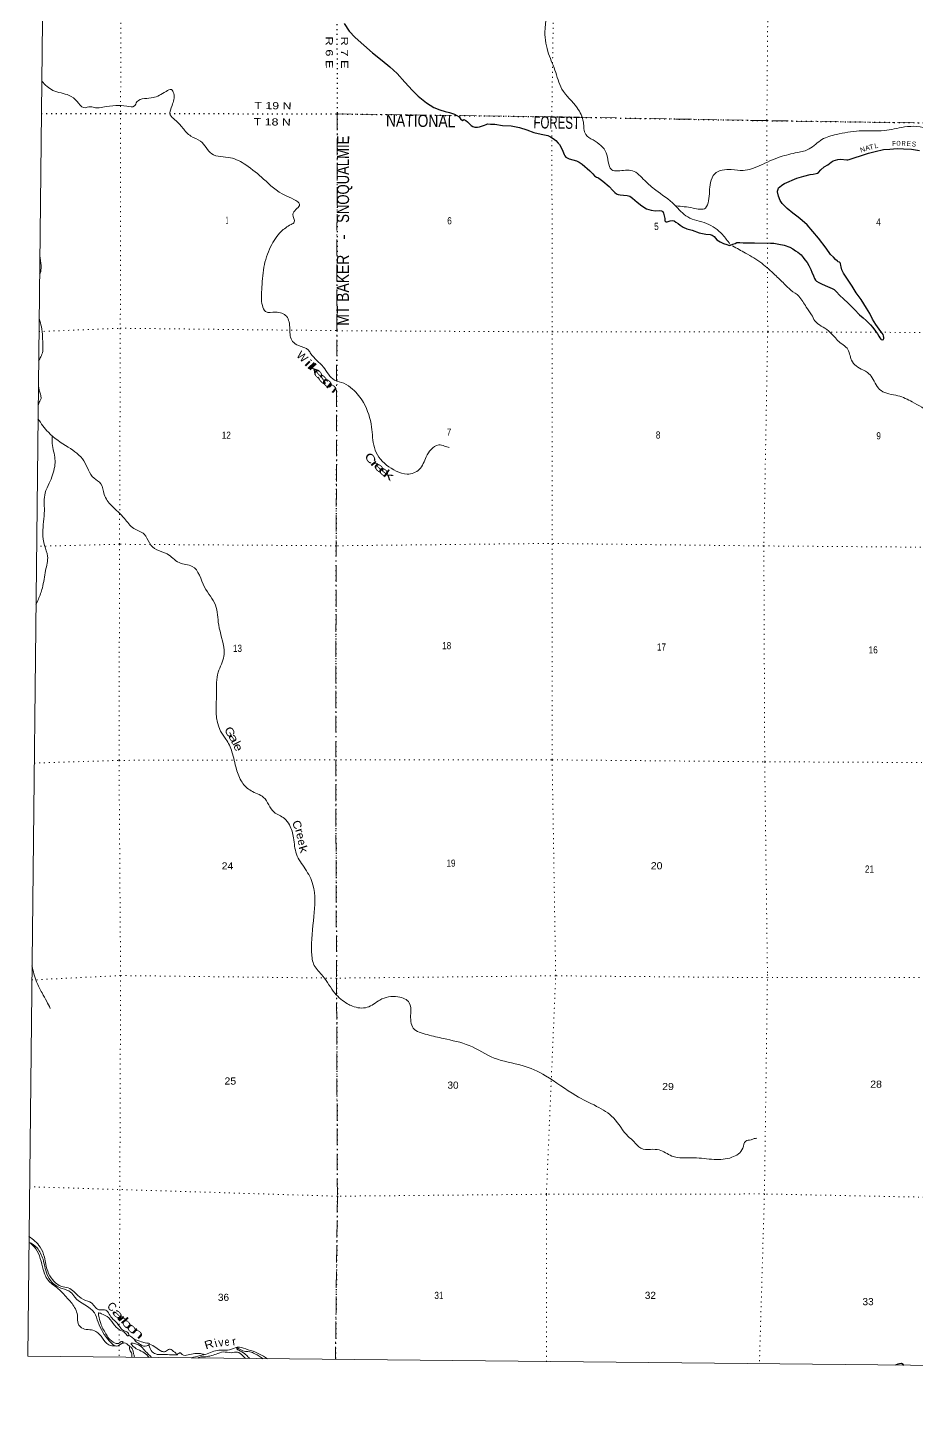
# Model space of a CAD drawing. Header units: feet. Extents: x -252966 to 4, y -183309 to 1368.
# Drawn here: x -250644 to -228811, y -183309 to -149307 of the extents above; entities that cross this region are included whole.
import ezdxf
from ezdxf.enums import TextEntityAlignment as Align

# ---------------------------------------------------------------- set-up
doc = ezdxf.new("R2010")
doc.units = ezdxf.units.FT
doc.header["$LTSCALE"] = 80
doc.linetypes.add('DOT_DASHED', pattern=[7.7, 5, -1.2, 0.3, -1.2])
doc.linetypes.add('DOTTED', pattern=[1.5, 0.3, -1.2])
for name, color, linetype, lineweight in [('29', 7, 'Continuous', 25), ('30', 7, 'Continuous', 35), ('39', 7, 'Continuous', 13), ('4', 7, 'Continuous', 13), ('41', 7, 'Continuous', 13), ('44', 7, 'DOT_DASHED', 13), ('6', 7, 'DOTTED', 25), ('7', 7, 'DOTTED', 13)]:
    doc.layers.add(name, color=color, linetype=linetype, lineweight=lineweight)

msp = doc.modelspace()

# ---------------------------------------------------------------- linework, layer by layer
at = {"layer": '29'}
for points in [[(-242870.38, -149206.24), (-242749.18, -149391.57), (-242601.28, -149545.2), (-242170.23, -149927.39), (-241932.42, -150108.83), (-241748.52, -150271.18), (-241566.62, -150433.48), (-241379.54, -150642.16), (-241186.36, -150846.93), (-241050.37, -150992.29), (-240842.36, -151155.08), (-240665.58, -151266.99), (-240520.02, -151328.02), (-240390.13, -151366.63), (-240277.99, -151386.8), (-240158.25, -151431.26), (-240044.97, -151499.75), (-240008.43, -151542.81), (-239964.12, -151583.73), (-239939.69, -151566.07), (-239925.85, -151562.4), (-239911.57, -151566.59), (-239876.86, -151589), (-239840.26, -151622.23), (-239798.48, -151661.78), (-239747.39, -151708.45), (-239707.5, -151735.96), (-239653.76, -151752.43), (-239625.64, -151752.95), (-239591.39, -151747.54), (-239541, -151738.41)], [(-239541, -151738.41), (-239421.77, -151700.37), (-239381.39, -151681.37), (-239343.6, -151671.57), (-239276.62, -151672.86), (-239170.21, -151676.83), (-238979.88, -151706.5), (-238765.05, -151714.48), (-238556.87, -151756.54), (-238381.07, -151812.1), (-238209.48, -151877.63), (-238029.41, -151919.18), (-237867.32, -151954.36), (-237795.61, -151983.7), (-237734.1, -152031.26), (-237671.04, -152078.87), (-237607.53, -152142.24), (-237578.66, -152175.45), (-237543.67, -152230.03), (-237496.55, -152337.45), (-237461.86, -152418.57), (-237446.37, -152451.05), (-237420.84, -152483.71), (-237385.09, -152506.5), (-237339.23, -152525.46), (-237251.3, -152551.22), (-237160.17, -152579.94), (-237091.59, -152607.93), (-237020.14, -152656.09), (-236832.33, -152824.54), (-236761.23, -152892.24), (-236713.94, -152943.42), (-236696.89, -152962.04), (-236668.33, -152976.45), (-236632.51, -152987.23), (-236612.49, -152999.61), (-236511.38, -153073.91), (-236355.04, -153205.56), (-236270.39, -153301.69), (-236215.11, -153355.02), (-236177.49, -153385.9), (-236163.62, -153397.32), (-236133.67, -153406.83), (-236083.53, -153411.77), (-236007.29, -153417.2), (-235915.08, -153428.96), (-235851.5, -153447.71), (-235785.63, -153491.71), (-235670.89, -153590.4), (-235557.98, -153679), (-235438.75, -153751.62), (-235324.85, -153785.91), (-235222.71, -153803.89), (-235124.12, -153795.65), (-235068.03, -153804.73), (-235041.12, -153821.42), (-235018.76, -153857.95), (-235002, -153930.7), (-234993.02, -153989.21), (-234986.53, -154048.16), (-234975.33, -154069.15), (-234961.34, -154074.75), (-234931.94, -154073.35), (-234857.46, -154048.05), (-234805.98, -154038.36), (-234756.99, -154049.56), (-234717.38, -154078.8), (-234661.73, -154112.01), (-234612.32, -154157.19), (-234542.87, -154204.75), (-234451.21, -154246.68), (-234319.13, -154275.27), (-234149.58, -154342.78), (-233983.5, -154380.04), (-233877.12, -154386.03), (-233823.11, -154399.1), (-233779.62, -154438.13), (-233710.06, -154512.83), (-233631.21, -154563.6), (-233545.58, -154605.42), (-233467.73, -154633.01), (-233423.83, -154649.91), (-233402.14, -154654.19), (-233375.59, -154648.79)], [(-232172.45, -153224.28), (-232118.66, -153177.58), (-232052.31, -153135.95), (-231742.47, -153000.81), (-231576.79, -152949.54), (-231421.41, -152912.16), (-231348.97, -152905.45), (-231272.32, -152888.75), (-231236.87, -152879.45), (-231211.55, -152861.7), (-231160.18, -152798.26), (-231072.47, -152725.43), (-230983.18, -152676.77), (-230899.53, -152605.88), (-230854.77, -152577.13), (-230798.19, -152557.44), (-230740, -152543.54), (-230673.31, -152539.62), (-230520.81, -152550.48), (-230493.67, -152549.13), (-230462.88, -152543.54), (-230341.08, -152499.47), (-230161.23, -152442.42), (-229989.5, -152389.24), (-229825.94, -152343.97), (-229614.18, -152299.58), (-229457.94, -152285.99), (-229280.24, -152275.55), (-229129.6, -152278.33), (-228930.84, -152286.01), (-228736.57, -152319.77)], [(-233375.59, -154648.79), (-233320.89, -154623.64), (-233264.26, -154602.55), (-233217.7, -154583.29), (-233191.82, -154580.85), (-233145.32, -154580.6), (-233065.17, -154592.14), (-232785.92, -154593.26), (-232394.17, -154594.44), (-232309.72, -154600.08), (-232185.69, -154620.41), (-232059.6, -154646.88), (-231921.33, -154697.57), (-231844.3, -154739.38), (-231776.81, -154784.89), (-231722.58, -154816.54), (-231640.05, -154888.01), (-231594.92, -154947.19), (-231547.81, -155008.42), (-231495.84, -155076.87), (-231447.86, -155147.09), (-231402.06, -155244.83), (-231378.47, -155309.33), (-231337.9, -155398.61), (-231314.96, -155463.42), (-231291.48, -155503.76), (-231260.69, -155533.16), (-231208.9, -155565.35), (-231126.68, -155605.72), (-230993.13, -155664.52), (-230879.42, -155708.87), (-230832.4, -155733.3), (-230777.81, -155782.28), (-230692.43, -155881.66), (-230598.82, -155967.56), (-230483.89, -156072.01), (-230330.3, -156228.04), (-230210.08, -156357.02), (-230118.58, -156428.92), (-230043.89, -156498.91), (-229935.32, -156605.54), (-229882.04, -156666.86), (-229817.62, -156762.64), (-229764.56, -156828), (-229733.34, -156878.88), (-229710, -156921.56), (-229684.51, -156956.24), (-229672.09, -156967.78), (-229652.07, -156971.43), (-229626.38, -156965.85), (-229617.37, -156961.77), (-229613.51, -156953.14), (-229612.68, -156943.03), (-229609.83, -156910.92), (-229613.99, -156876.58), (-229626.16, -156840.61), (-229647.64, -156806.01), (-229685.14, -156769.1), (-229806.6, -156597.85), (-229886.5, -156461.57), (-229956.36, -156325.47), (-230036.38, -156195.23), (-230165.14, -155983.6), (-230284.74, -155820.43), (-230390.24, -155655.51), (-230530.87, -155433.6), (-230601.43, -155335.72), (-230643.44, -155251.83), (-230656.9, -155181.78), (-230664.24, -155143.42), (-230677.54, -155100.92), (-230684.03, -155079.67), (-230699.05, -155068.33), (-230734.41, -155053.08), (-230746.77, -155041.29), (-230794.21, -154998.16), (-230849.5, -154944.83), (-230919.17, -154878.12), (-231022.19, -154718.31), (-231210.74, -154479.42), (-231350.31, -154309.85), (-231496.02, -154146.2), (-231614.74, -154045.42), (-231713.59, -153957.08), (-231846.51, -153864.09), (-231987.07, -153748.82), (-232103.38, -153625.95), (-232152.24, -153550.61), (-232196.47, -153441.14), (-232213.34, -153374.43), (-232219.43, -153355.33), (-232219.43, -153323.14), (-232207.54, -153275.94), (-232192.84, -153243.36), (-232172.45, -153224.28)], [(-229115.97, -182156.23), (-229136.27, -182133.37), (-229172.06, -182112.59), (-229220.33, -182115.72), (-229264.7, -182124.96), (-229307.28, -182146.31), (-229320.12, -182154.17)]]:
    msp.add_lwpolyline(points, dxfattribs=at)
at = {"layer": '39'}
for points in [[(-237812, -146687.83), (-237730.03, -147003.73), (-237834.29, -147445.06), (-237996.92, -148046.6), (-237926.23, -148641.2), (-237898.41, -148975.63), (-237933.22, -149333.36), (-237864.02, -149887.69), (-237689.02, -150346.84), (-237516.17, -150816.03), (-237142.1, -151273.81), (-236991.83, -151623.96), (-236931.45, -151928.64), (-236754.25, -152063.82), (-236428.59, -152378.09), (-236379.22, -152602.12), (-236295.26, -152794.42), (-236144.83, -152822.59), (-235784.88, -152819.35), (-235484.38, -153058.82), (-235212, -153295.9), (-234750.2, -153656.25), (-234428.35, -153954.36), (-233965.98, -154115.5), (-233575.43, -154388.36), (-233390.24, -154619.1)], [(-250299.36, -150621.03), (-250022.93, -150846.02), (-249624.42, -150970.07), (-249431.27, -151115.54), (-249270.42, -151270.63), (-249093.2, -151248.85), (-248980.91, -151272.48), (-248793.69, -151254.86), (-248477.57, -151220.86), (-248208.35, -151236.53), (-248021.26, -151228.97), (-247959.61, -151127.16), (-247773.62, -151049.15), (-247564.18, -151023.78), (-247244.53, -150873.1), (-247111.23, -150826.59), (-247056.17, -150921.91), (-247096.19, -151217.19), (-247139.36, -151444.01), (-247026.36, -151568.28), (-246831.97, -151772.11), (-246633.47, -151969.97), (-246399.83, -152093.84), (-246122.39, -152405.44), (-245661.19, -152502.16), (-245283.46, -152678.26), (-244847.62, -153024.18), (-244280.01, -153442.3), (-243965.33, -153673.9), (-244131.07, -153895.06), (-244093.25, -154078.69), (-244172.46, -154140.02), (-244415.97, -154311.84), (-244674.16, -154684.7), (-244841.6, -155191.6), (-244893.02, -155744.31), (-244877.91, -156128.88), (-244797.4, -156276.86), (-244550.28, -156292.24), (-244286.2, -156394.37), (-244203.76, -156703.37), (-244137.37, -157010.14), (-243987.88, -157110.74), (-243746.09, -157226.67), (-243684.9, -157314.02), (-243379.49, -157640.08), (-243106.2, -157961.69), (-242873.97, -158039.26), (-242660.67, -158180.96), (-242393.56, -158514.56), (-242194.24, -159112.89), (-242124.41, -159618.93), (-242012.83, -159851.85), (-241589, -160193.58), (-241318.54, -160269.65), (-241023.55, -160158.88), (-240850.55, -159843.24), (-240733.61, -159663.69), (-240543.17, -159553.54), (-240404.8, -159581.56), (-240286.66, -159619.36)], [(-234713.03, -153685.44), (-234294.83, -153736.8), (-233991.19, -153734.82), (-233916.52, -153558.73), (-233864.42, -153108.65), (-233763.12, -152894.68), (-233357.66, -152793.45), (-233064.36, -152813.47), (-232656.63, -152692.14), (-232155.25, -152481.51), (-231729.58, -152372.49), (-231440.9, -152283.78), (-231128.23, -152050.5), (-230774.8, -151930.46), (-230212.69, -151843.4), (-229601.32, -151833.46), (-229103.54, -151745.53), (-228505.14, -151805.86), (-228202.14, -152007.12), (-227639.64, -152199.78), (-227162.02, -152270.56), (-226620.44, -152370.37), (-226041.26, -152516.97), (-225499.1, -152727.47), (-225193.25, -152864.38), (-224570.19, -153192.67), (-224055.18, -153481.29), (-223851.62, -153598.72), (-223463.76, -153768.92), (-223168.85, -153819.15), (-222949.73, -153977.03), (-222535.79, -154306.56), (-222278.18, -154442.82), (-221877.74, -154727.9), (-221583.77, -155005.51), (-221202.05, -155338.63), (-220976.17, -155595.21), (-220919.02, -155839.47), (-220760.34, -156161.56), (-220412.59, -156478.13), (-220130.81, -156765.64), (-219954.51, -156969.24), (-219713.4, -157137.48), (-219621.84, -157209.13), (-219507.83, -157409.88), (-219402.12, -157630.65), (-219260.65, -157729.13), (-219167.05, -157798.81), (-219078.97, -157829.6)], [(-233327.52, -154666.52), (-233006.28, -154842.72), (-232609.42, -155093.54), (-232283.36, -155377.62), (-232056.96, -155593.96), (-231890.13, -155753.15), (-231697.04, -155902.64), (-231515.49, -156166.68), (-231385.26, -156357.58), (-231302.71, -156503.58), (-230970.13, -156749.51), (-230775.73, -156953.34), (-230644.59, -157073.83), (-230511.23, -157178.24), (-230400.49, -157475.54), (-230124.08, -157712.67), (-230006.29, -157776.63), (-229899.35, -157902.83), (-229678.27, -158219.72), (-229261.69, -158346.03), (-228911.77, -158495.6), (-228452.95, -158775.42), (-228148.25, -159000.85), (-227887.56, -159209.6), (-227612.94, -159428.6), (-227411.96, -159745.22), (-227408.81, -159966.62), (-227492.8, -160241.19), (-227575.44, -160566.09), (-227860.13, -160811.82), (-227906.79, -161153.3), (-227942.85, -161607.62), (-228043.57, -162240.17), (-228139.89, -162689.65), (-228113.11, -163104.56), (-227984.04, -163538.95), (-227955.8, -163996.14), (-227980.18, -164170.89), (-227872.1, -164363.51), (-227610.46, -164962.67), (-227592.74, -165455.94), (-227597.63, -165677.24), (-227462.52, -165956.75), (-227427.49, -166200.72), (-227264, -166307.55), (-227115.22, -166462.48), (-226868.03, -166626.77), (-226854.67, -166991.19), (-226920.36, -167249.91), (-226786.17, -167444.89), (-226747.53, -167721.1), (-226728.79, -168135.9), (-226735.82, -168367.23), (-226655.1, -168654.07), (-226725.91, -168842.29), (-226789.33, -169080.91), (-226760.93, -169216.12), (-226624.88, -169423.2), (-226589.48, -169639), (-226671.57, -169766.69), (-226696.92, -169812.92)], [(-250346.52, -154925.01), (-250325.53, -155032.02), (-250318.01, -155260.5), (-250330.55, -155318.25), (-250351.25, -155351.49)], [(-250363.18, -156451.14), (-250305.53, -156656), (-250271.46, -157129.36), (-250273.09, -157254.11), (-250323.14, -157392.29), (-250374.36, -157485.8)], [(-250381.47, -158101.58), (-250331.04, -158309.83), (-250316.29, -158412.66), (-250345.3, -158478.68), (-250386.82, -158588.15)], [(-250390.57, -158909.99), (-250136.06, -159242.15), (-249646.2, -159608.92), (-249262.49, -159944.08), (-249012.7, -160372.03), (-248845.56, -160507.08), (-248760.5, -160769.83), (-248585.09, -161041.83), (-248265.48, -161358.03), (-248035.47, -161606.61), (-247781.89, -161742.82), (-247654.01, -161959.85), (-247471.21, -162127.31), (-247219.16, -162227.28), (-246924.38, -162442.52), (-246601.87, -162535.37), (-246296.83, -163044.56), (-246029.1, -163484.83), (-245950.99, -163972.87), (-245818.32, -164594.45), (-245822.22, -164739.29), (-245962.09, -165135.87), (-246004.89, -165644.43), (-245902.46, -166581.56), (-245772.26, -166774.47), (-245625.51, -167086.34), (-245514.46, -167514.45), (-245377.92, -167838.26), (-245155.43, -168046.49), (-244849.89, -168207.54), (-244591.22, -168571.22), (-244335.83, -168723.55), (-244209.23, -168884.22), (-244110.81, -169201.48), (-244039.62, -169602.89), (-243823.14, -169963.99), (-243635.17, -170352.88), (-243611.11, -171131.99), (-243666.87, -172018.71), (-243602.6, -172333.5), (-243388.88, -172597.96), (-243094.76, -173018.46), (-242782.43, -173276.19), (-242664.55, -173334.12), (-242303.01, -173363.1), (-241989.03, -173184.17), (-241545.64, -173103.57), (-241268.06, -173250.16), (-241233.26, -173512.23), (-241169.62, -173875.31), (-240829.88, -174034.81), (-240426.98, -174130.75), (-239793.83, -174302.22), (-239180.56, -174610.26), (-238495.28, -174792.49), (-237921.48, -175043.66), (-237173.83, -175532.6), (-236664.52, -175794.98), (-236251.99, -176078.21), (-235889.96, -176533.82), (-235750.83, -176658.44), (-235580.06, -176823.72), (-235339.14, -176851.09), (-235128.21, -176865.99), (-234820.51, -177014.99), (-234270.15, -177058.57), (-233780.07, -177099.34), (-233341.07, -177046.85), (-233074.79, -176825.02), (-233002.12, -176648.9), (-232871.01, -176616.45), (-232792.21, -176587.31), (-232729.79, -176580.1)], [(-250042.11, -159341.36), (-250039.12, -159519.15), (-249973.68, -159898.35), (-249980.05, -160079.38), (-250112.06, -160490.15), (-250213.73, -160732.29), (-250233.42, -161164.69), (-250270.69, -161711.55), (-250230.51, -162024.01), (-250155.43, -162280.59), (-250204.31, -162638.14), (-250282.23, -163063.72), (-250326.28, -163204), (-250441.12, -163479.86)], [(-250539.45, -172341.79), (-250426, -172735.3), (-250290.85, -173010.79), (-250174.91, -173217.6), (-250090.68, -173389.78)], [(-250612.65, -179120.36), (-250414.46, -179273.67), (-250267.24, -179549.32), (-250173.33, -179904.75), (-250039.4, -180119.85), (-249794.04, -180270.04), (-249588.08, -180357.31), (-249489.13, -180479.38), (-249005.56, -180866.18), (-248914.03, -181094.81), (-248630.59, -181563.45), (-248483.31, -181680.13), (-248345.88, -181625.62), (-248305.02, -181575.86), (-248317.05, -181573.68), (-248335.07, -181567.41), (-248383.79, -181602.98), (-248496.44, -181607.51), (-248654.64, -181485.71), (-248723.37, -181380.48), (-248850.15, -181129.87), (-248901.71, -180919.89), (-248903.12, -180873.59), (-248832.91, -180886.6), (-248691.07, -180956.92), (-248385.66, -181282.98), (-248248.02, -181367.33), (-248170.43, -181430.75), (-248158.13, -181412.81), (-248205.39, -181335.7), (-248289.37, -181300.37), (-248447.85, -181117.14), (-248576.92, -180992.66), (-248753.23, -180789.06), (-248867.92, -180795.58), (-248979.71, -180733.71), (-249078.79, -180621.71), (-249166.75, -180582.29), (-249372.43, -180472.89), (-249513.46, -180340.2), (-249647.08, -180255.9), (-249811.46, -180217.48), (-250028.51, -180055.6), (-250152.47, -179846.67), (-250232.38, -179497.46), (-250337.78, -179252.55), (-250464.12, -179104.58), (-250611.35, -178990.78)], [(-250583.28, -179143.32), (-250444.92, -179297.41), (-250335.35, -179530.3), (-250262.52, -179804.95), (-250117.47, -180092.65), (-249900.56, -180266.6), (-249721.99, -180450.1), (-249531.77, -180665.96), (-249419.01, -180963.29), (-249403.04, -181126.5), (-249284.04, -181252.86), (-249117.5, -181279.24), (-248971.32, -181325.46), (-248804.57, -181490.7), (-248653.85, -181651.69), (-248549.65, -181679.24), (-248488.08, -181679.71)], [(-248159.85, -181418.72), (-248064.54, -181482.48), (-248030.78, -181515.13)], [(-248030.78, -181515.13), (-247844.58, -181575.98), (-247718.32, -181607.85), (-247654.17, -181622.79), (-247713.18, -181676.34), (-247875.62, -181643.98), (-247993.18, -181561.92), (-248030.78, -181515.13)], [(-248356.22, -181633.4), (-248263.19, -181606.6), (-248189.26, -181641.8), (-248126.18, -181703.56)], [(-248082.14, -181958.31), (-248095.43, -181848.32), (-248142.39, -181749.08), (-248125.68, -181701.01), (-248079.92, -181737.84), (-248048.98, -181832.84), (-248029.82, -181905.54), (-248018.01, -181958.31)], [(-247660.07, -181961.64), (-247779.76, -181848.51), (-248086.83, -181651.22), (-248104.54, -181620.8), (-248022.09, -181619.89), (-247745.11, -181812.75), (-247597.83, -181963.06)], [(-247670.31, -181653.06), (-247582.38, -181822.98), (-247460.53, -181884.98), (-247253.5, -181889.76), (-247072.65, -181898.22), (-246972.08, -181895.54)], [(-247654.18, -181639.02), (-247496.51, -181713.45), (-247349, -181812.01), (-247258.56, -181815.24), (-247163.29, -181756.14), (-247073.4, -181801.61), (-247015.68, -181846.66), (-246972.08, -181895.54)], [(-246972.08, -181895.54), (-246893.07, -181850.31), (-246845.3, -181887.17), (-246700.71, -181901.18), (-246533.36, -181865.18), (-246398.66, -181866.98), (-246299.17, -181889.14)], [(-246624.83, -181973.28), (-246409.37, -181917.15), (-246231.86, -181873.24), (-246072.16, -181806.95), (-245898.93, -181783.1), (-245685.7, -181775.89), (-245493.83, -181710.04), (-245287.29, -181753.05), (-245049.06, -181832.7), (-244847.3, -181934.01), (-244752.51, -181993.3)], [(-245291.57, -181987.72), (-245357.82, -181919.13), (-245489.37, -181830.84), (-245644.38, -181844.87), (-245837.16, -181826.19), (-246010.75, -181878.2), (-246166.2, -181926.43), (-246309.19, -181944.65), (-246417.91, -181955.27), (-246461.8, -181975.6)], [(-244860.96, -181992.5), (-245061.59, -181868.76), (-245181.69, -181826.91), (-245430.16, -181761.2), (-245503.83, -181736.2), (-245502.37, -181748.16), (-245454.6, -181785.02), (-245310.98, -181873.47), (-245231.48, -181944.97), (-245193.92, -181988.79)]]:
    msp.add_spline(points, degree=3, dxfattribs=at)
at = {"layer": '4'}
msp.add_lwpolyline([(0, -183308.59), (-31331.08, -183287.04), (-62662.1, -183222.4), (-93993.01, -183114.65), (-125323.73, -182963.82), (-156654.22, -182769.88), (-187984.41, -182532.85), (-219314.25, -182252.72), (-250643.67, -181929.5), (-248626.54, 1367.99)], dxfattribs=at)
at = {"layer": '44'}
msp.add_lwpolyline([(-219020.94, -151791), (-232483.46, -151589.66), (-237766.27, -151494.88), (-243037.33, -151424.4), (-243076.58, -167287.45), (-243055.75, -172646.69), (-243034.85, -178001.91), (-243081.89, -182011.47)], dxfattribs=at)
at = {"layer": '6'}
for points in [[(-243160.75, -136205.11), (-243024.05, -140809.28), (-243060.65, -146101.35), (-243037.33, -151424.4), (-243046.18, -156747.02), (-243051.83, -158079.32)], [(-250307.88, -151416.11), (-248361.42, -151411.57), (-243037.33, -151424.4), (-237766.27, -151494.88), (-232483.46, -151589.66), (-227180.26, -151662.58), (-221907.4, -151749.18), (-219020.94, -151791.01)], [(-243052.47, -158229.46), (-243068.57, -162029.21), (-243076.58, -167287.45), (-243055.75, -172646.69), (-243034.85, -178001.91), (-243081.89, -182011.46)]]:
    msp.add_lwpolyline(points, dxfattribs=at)
at = {"layer": '7'}
for p, q in [((-248393.22, -181139.39), (-248393.59, -181177.36)), ((-248393.81, -181276.85), (-248395.22, -181606.28)), ((-248395.44, -181658.18), (-248396.68, -181954.11))]:
    msp.add_line(p, q, dxfattribs=at)
for points in [[(-248242.59, -136150.18), (-248317.33, -140746.56), (-248341.61, -146187.58), (-248361.42, -151411.57), (-248367.66, -156687.94), (-248386.32, -161992.32), (-248398.98, -167298.79), (-248361.09, -172583.8), (-248379.1, -177837.88), (-248391.6, -180761.08)], [(-237766.06, -151588.18), (-237766.27, -151494.88), (-237689.18, -146181.22), (-237586.01, -140871.93), (-237476.68, -136265.2)], [(-232297.41, -136318.73), (-232373.5, -140961.75), (-232436.45, -146269.56), (-232483.46, -151589.66), (-232462.36, -156773.83), (-232556.84, -162032.92), (-232535.24, -167333.81), (-232468.64, -172560.97), (-232542.46, -177947), (-232665.43, -182120.25)], [(-237900.43, -182066.17), (-237898.98, -177953.86), (-237670.43, -172589.9), (-237758.34, -167286.11), (-237754.49, -156777.53), (-237765.57, -151807.87)], [(-250366.78, -156768.54), (-248367.66, -156687.94), (-243046.18, -156747.02), (-237754.49, -156777.53), (-232462.36, -156773.83), (-227120.33, -156798.97), (-221871.33, -156710.17), (-219068.67, -156749.1)], [(-219116.61, -161727.18), (-221939.83, -161981.69), (-227259.28, -162075.58), (-232556.84, -162032.92), (-237846.12, -161972.26), (-243068.57, -162029.21), (-248386.32, -161992.32), (-250424.82, -162042.14)], [(-250483.41, -167366.25), (-248398.98, -167298.79), (-243076.58, -167287.45), (-237758.34, -167286.11), (-232535.24, -167333.81), (-227342.01, -167358.98), (-224482.28, -167161.76), (-222026.24, -167238.88)], [(-227412.49, -172628.45), (-232471.43, -172635.27), (-237670.43, -172589.9), (-243055.75, -172646.69), (-248361.09, -172583.8), (-250542.01, -172691.5)], [(-219277.84, -178471.61), (-222115.38, -178430.53), (-222264.06, -178422.5), (-227185.43, -178054.85), (-232542.46, -177947), (-237898.98, -177953.86), (-243034.85, -178001.91), (-248304.8, -177840.67), (-250597.9, -177769.6)]]:
    msp.add_lwpolyline(points, dxfattribs=at)

# ---------------------------------------------------------------- texts
at = {"layer": '30'}
for s, rotation, p in [('N', 17.206, (-230114.39, -152354.63)), ('L', 11.839, (-229781.95, -152263.22))]:
    msp.add_text(s, height=120, rotation=rotation, dxfattribs=at).set_placement(p, align=Align.CENTER)
for s, rotation, width, p in [('A', 17.206, 1.1, (-229997.97, -152318.44)), ('T', 15.471, 1.15, (-229899.61, -152291.49)), ('F', 3.362, 0.8, (-229353.5, -152209.73)), ('O', 358.943, 0.65, (-229248.74, -152206.31)), ('R', 357.787, 0.7, (-229124.56, -152208.64)), ('E', 355.542, 0.8, (-229003.16, -152213.77)), ('S', 350.142, 0.9, (-228880.89, -152223.28))]:
    msp.add_text(s, height=120, rotation=rotation, dxfattribs=dict(at, width=width)).set_placement(p, align=Align.CENTER)
at = {"layer": '41'}
for s, rotation, p in [('W', 315.842, (-243966.93, -157456.32)), ('e', 282.342, (-244002.34, -169331.67)), ('C', 315.598, (-248642.47, -180785.57)), ('i', 15.997, (-245996.31, -181704.37))]:
    msp.add_text(s, height=200, rotation=rotation, dxfattribs=at).set_placement(p, align=Align.CENTER)
for s, rotation, width, p in [('i', 315.47, 1.9, (-243820.99, -157611.28)), ('l', 313.1, 1.75, (-243754.26, -157677.24)), ('k', 313.154, 2.2, (-243658.56, -157759.49)), ('e', 309.616, 1.8, (-243564.71, -157864.63)), ('s', 312.814, 2.25, (-243447.19, -157995.75)), ('o', 318.26, 1.9, (-243331.36, -158095.86)), ('n', 318.787, 2, (-243226.64, -158209.02)), ('C', 301.976, 1.4, (-242307.71, -159932.54)), ('r', 309.162, 2, (-242185.39, -160078.39)), ('e', 317, 1.95, (-242060.92, -160182.6)), ('e', 319.76, 1.85, (-241947.04, -160279.62)), ('k', 325.098, 1.85, (-241829.12, -160373.83)), ('G', 298.682, 1.2, (-245762, -166647.7)), ('a', 297.166, 1.5, (-245668.79, -166798.45)), ('l', 295.696, 1.1, (-245600.97, -166918.37)), ('e', 291.08, 1.25, (-245563.14, -167012.3)), ('C', 290.274, 1.1, (-244115.98, -168912.42)), ('r', 287.298, 1.25, (-244058.45, -169056.76)), ('e', 284.387, 1.05, (-244033.69, -169176.67)), ('k', 287.543, 1.3, (-243962.89, -169509.08)), ('a', 311.892, 2, (-248491.4, -180962.83)), ('r', 311.111, 2.1, (-248380.36, -181082.43)), ('b', 310.603, 1.95, (-248279.62, -181184.85)), ('o', 311.958, 1.9, (-248145.64, -181314.73)), ('n', 316.903, 2.05, (-247998.88, -181430.26)), ('R', 17.04, 1.15, (-246159.22, -181733.82)), ('v', 7.823, 0.95, (-245881.83, -181687.78)), ('e', 4.41, 0.8, (-245738.17, -181674.75)), ('r', 9.474, 1.05, (-245558.56, -181659.49))]:
    msp.add_text(s, height=200, rotation=rotation, dxfattribs=dict(at, width=width)).set_placement(p, align=Align.CENTER)
at = {"layer": '44'}
for s, rotation, width, p in [('NATIONAL', 359.234, 0.85, (-241842.88, -151731.66)), ('FOREST', 359.234, 0.7, (-238217.45, -151778.5)), ('SNOQUALMIE', 89.905, 0.8, (-242748.49, -154098.78)), ('MT BAKER', 89.905, 0.85, (-242753.19, -156625.29))]:
    msp.add_text(s, height=300, rotation=rotation, dxfattribs=dict(at, width=width)).set_placement(p)
msp.add_text('-', height=300, rotation=89.905, dxfattribs=at).set_placement((-242749.91, -154514.66))
at = {"layer": '6'}
for s, rotation, width, p in [('R 6 E', 270.251, 1.35, (-243321.52, -149521.18)), ('R 7 E', 270.251, 1.35, (-242947.24, -149523.54)), ('T 19 N', 359.234, 1.3, (-245075.45, -151302.98)), ('T 18 N', 359.234, 1.3, (-245092.17, -151701.91))]:
    msp.add_text(s, height=175, rotation=rotation, dxfattribs=dict(at, width=width)).set_placement(p)
at = {"layer": '7'}
for s, width, p in [('1', 0.4, (-245779.78, -154120.89)), ('6', 0.85, (-240334.95, -154134.66)), ('4', 0.85, (-229793.94, -154164.62)), ('5', 0.85, (-235251.42, -154273.77)), ('12', 0.85, (-245874.89, -159401.09)), ('7', 0.85, (-240347.17, -159324.74)), ('8', 0.85, (-235209.72, -159396.13)), ('9', 0.85, (-229792.34, -159415.56)), ('13', 0.85, (-245600.01, -164634.87)), ('18', 0.85, (-240459.7, -164569.13)), ('17', 0.85, (-235183.98, -164601.81)), ('16', 0.85, (-229980.81, -164672.45)), ('24', 1.1, (-245877.83, -169978.61)), ('19', 0.85, (-240354.03, -169909.76)), ('20', 1.1, (-235334.1, -169973.99)), ('21', 0.85, (-230071.96, -170055.53)), ('25', 1.1, (-245807.82, -175260.83)), ('30', 1.05, (-240330.37, -175361.6)), ('29', 1.1, (-235054.82, -175395.92)), ('28', 1.1, (-229941.98, -175337.85)), ('36', 1.05, (-245969.32, -180572.27)), ('31', 0.85, (-240650.82, -180525.11)), ('32', 1.05, (-235481.37, -180523.79)), ('33', 1.05, (-230132.78, -180678.06))]:
    msp.add_text(s, height=175, dxfattribs=dict(at, width=width)).set_placement(p)

doc.saveas('drawing.dxf')
